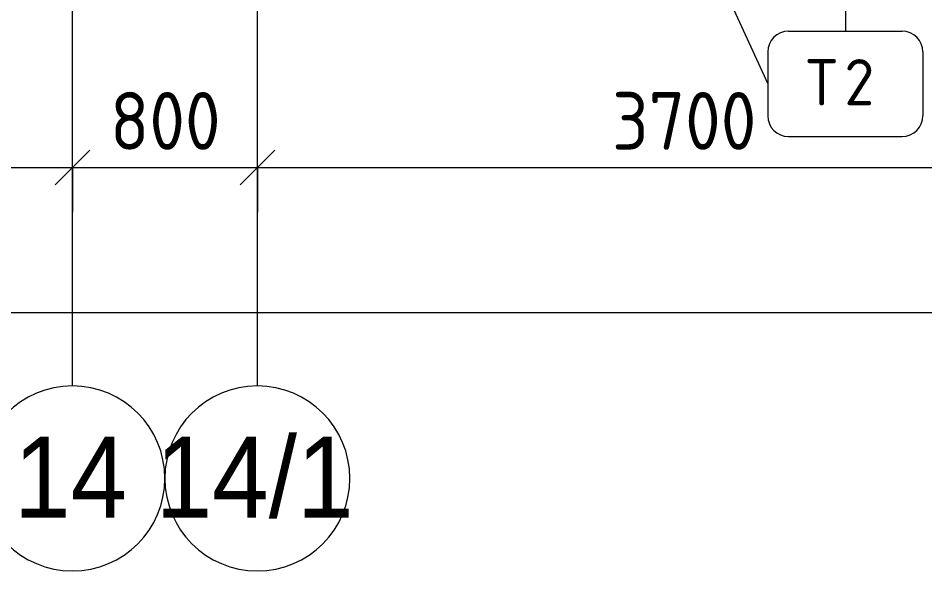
# Model space of a CAD drawing. Header units: millimetres. Extents: x -8624 to 200327, y -8553 to 29000.
# Drawn here: x 143775 to 147697, y -2706 to -315 of the extents above; entities that cross this region are included whole.
import ezdxf

# ---------------------------------------------------------------- set-up
doc = ezdxf.new("R2010")
doc.units = ezdxf.units.MM
for name, color, linetype, lineweight in [('A-ANNO-DIMS', 7, 'Continuous', 9), ('A-ANNO-DIMS-100', 7, 'Continuous', 9), ('Марки для знаков', 7, 'Continuous', 9), ('Оси', 7, 'Continuous', 9), ('Оси-1', 7, 'Continuous', 20)]:
    doc.layers.add(name, color=color, linetype=linetype, lineweight=lineweight)
doc.styles.add('Arial_1', font='arial.ttf', dxfattribs={"width": 0.9, "height": 350})
doc.styles.add('GOST Common_1', font='GOST_Common.ttf', dxfattribs={"height": 200})
doc.styles.add('ISOCPEUR', font='isocpeur.ttf', dxfattribs={"width": 0.9, "height": 250})
doc.dimstyles.new('ISO-2_5_0_9К_БОЛЬШОЙ', dxfattribs={"dimscale": 304.8, "dimtxt": 248.995294, "dimasz": 0.492126, "dimexe": 0.393701, "dimexo": 0.984252, "dimgap": 0, "dimtad": 1, "dimdec": 0, "dimrnd": 10, "dimzin": 0, "dimdsep": 46, "dimtxsty": 'ISOCPEUR', "dimblk1": 'OBLIQUE', "dimblk2": 'OBLIQUE', "dimsah": 1, "dimcen": 0.09, "dimdle": 0.393701, "dimazin": 0, "dimtfac": 1, "dimtdec": 4, "dimtix": 1, "dimtmove": 0, "dimatfit": 3, "dimfxl": 1, "dimtvp": 1, "dimtolj": 1, "dimtzin": 0, "dimarcsym": 2})

# ---------------------------------------------------------------- blocks, each defined once
blk = doc.blocks.new('Ось сетки - D8-29747960-План зашивки приборов отопления в осях 3 этажа 12-23')
at = {"layer": 'Оси-1'}
for start, end in [(360, 180), (180, 360)]:
    blk.add_arc((0, 0), 4, start, end, dxfattribs=at)
blk = doc.blocks.new('DIMBLOCK14-План зашивки приборов отопления в осях 3 этажа 12-23')
at = {"layer": 'A-ANNO-DIMS-100'}
for p, q in [((134659.8, -1781.9), (134659.8, -1468)), ((180909.8, -1781.9), (180909.8, -1468)), ((134539.8, -1588), (181029.8, -1588)), ((134659.8, -1588), (134659.8, -1781.9)), ((180909.8, -1588), (180909.8, -1781.9))]:
    blk.add_line(p, q, dxfattribs=at)
at = {"layer": 'A-ANNO-DIMS-100', "lineweight": 20}
for p, q in [((134659.8, -1588), (134734.8, -1513)), ((180909.8, -1588), (180984.8, -1513)), ((134659.8, -1588), (134584.8, -1663)), ((180909.8, -1588), (180834.8, -1663))]:
    blk.add_line(p, q, dxfattribs=at)
at = {"layer": 'A-ANNO-DIMS-100', "color": 0, "insert": (157377.8, -1261.4), "char_height": 250, "width": 976.828, "attachment_point": 1, "line_spacing_factor": 1.149209, "style": 'ISOCPEUR'}
blk.add_mtext('46250', dxfattribs=at)
blk = doc.blocks.new('_Oblique')
at = {"color": 0, "linetype": 'ByBlock', "lineweight": -2}
blk.add_line((-0.5, -0.5), (0.5, 0.5), dxfattribs=at)
blk = doc.blocks.new('DIMBLOCK17-План зашивки приборов отопления в осях 3 этажа 12-23')
at = {"layer": 'A-ANNO-DIMS-100'}
for p, q in [((139509.8, -1154.7), (139509.8, -840.7)), ((144009.8, -1154.7), (144009.8, -840.7)), ((139509.8, -960.7), (144009.8, -960.7)), ((139509.8, -960.7), (139509.8, -1154.7)), ((144009.8, -960.7), (144009.8, -1154.7))]:
    blk.add_line(p, q, dxfattribs=at)
at = {"layer": 'A-ANNO-DIMS-100', "lineweight": 20}
for p, q in [((139509.8, -960.7), (139584.8, -885.7)), ((144009.8, -960.7), (144084.8, -885.7)), ((139509.8, -960.7), (139434.8, -1035.7)), ((144009.8, -960.7), (143934.8, -1035.7))]:
    blk.add_line(p, q, dxfattribs=at)
at = {"layer": 'A-ANNO-DIMS-100', "color": 0, "insert": (141431.8, -634.1), "char_height": 250, "width": 787.208, "attachment_point": 1, "line_spacing_factor": 1.149209, "style": 'ISOCPEUR'}
blk.add_mtext('4500', dxfattribs=at)
blk = doc.blocks.new('DIMBLOCK18-План зашивки приборов отопления в осях 3 этажа 12-23')
at = {"layer": 'A-ANNO-DIMS-100'}
for p, q in [((144009.8, -1154.7), (144009.8, -840.7)), ((144809.8, -1154.7), (144809.8, -840.7)), ((144009.8, -960.7), (144809.8, -960.7)), ((144009.8, -960.7), (144009.8, -1154.7)), ((144809.8, -960.7), (144809.8, -1154.7))]:
    blk.add_line(p, q, dxfattribs=at)
at = {"layer": 'A-ANNO-DIMS-100', "lineweight": 20}
for p, q in [((144009.8, -960.7), (144084.8, -885.7)), ((144809.8, -960.7), (144884.8, -885.7)), ((144009.8, -960.7), (143934.8, -1035.7)), ((144809.8, -960.7), (144734.8, -1035.7))]:
    blk.add_line(p, q, dxfattribs=at)
at = {"layer": 'A-ANNO-DIMS-100', "color": 0, "insert": (144172.8, -634.1), "char_height": 250, "width": 568.858, "attachment_point": 1, "line_spacing_factor": 1.149209, "style": 'ISOCPEUR'}
blk.add_mtext('800', dxfattribs=at)
blk = doc.blocks.new('DIMBLOCK19-План зашивки приборов отопления в осях 3 этажа 12-23')
at = {"layer": 'A-ANNO-DIMS-100'}
for p, q in [((144809.8, -1154.7), (144809.8, -840.7)), ((148509.8, -1154.7), (148509.8, -840.7)), ((144809.8, -960.7), (148509.8, -960.7)), ((144809.8, -960.7), (144809.8, -1154.7)), ((148509.8, -960.7), (148509.8, -1154.7))]:
    blk.add_line(p, q, dxfattribs=at)
at = {"layer": 'A-ANNO-DIMS-100', "lineweight": 20}
for p, q in [((144809.8, -960.7), (144884.8, -885.7)), ((148509.8, -960.7), (148584.8, -885.7)), ((144809.8, -960.7), (144734.8, -1035.7)), ((148509.8, -960.7), (148434.8, -1035.7))]:
    blk.add_line(p, q, dxfattribs=at)
at = {"layer": 'A-ANNO-DIMS-100', "color": 0, "insert": (146343.8, -634.1), "char_height": 250, "width": 758.478, "attachment_point": 1, "line_spacing_factor": 1.149209, "style": 'ISOCPEUR'}
blk.add_mtext('3700', dxfattribs=at)
blk = doc.blocks.new('Марка_Знаки - В прямоуг_Наименование краткое-30718135-План зашивки приборов отопления в осях 3 этажа 12-23')
at = {"layer": 'Марки для знаков'}
for p, q in [((-2.455, 2.278), (2.455, 2.278)), ((-3.355, 1.378), (-3.355, -1.384)), ((3.355, 1.378), (3.355, -1.378)), ((-2.461, -2.278), (2.455, -2.278))]:
    blk.add_line(p, q, dxfattribs=at)
for centre, radius, start, end in [((-2.455, 1.378), 0.9, 90, 180), ((2.455, 1.378), 0.9, 0, 90), ((-2.461, -1.384), 0.893, 180, 270), ((2.455, -1.378), 0.9, 270, 0)]:
    blk.add_arc(centre, radius, start, end, dxfattribs=at)

msp = doc.modelspace()

# ---------------------------------------------------------------- linework, layer by layer
at = {"layer": 'Марки для знаков'}
for p, q in [((146602.4, 311), (147017.2, -598.8)), ((147352.7, 295.3), (147352.7, -371))]:
    msp.add_line(p, q, dxfattribs=at)
at = {"layer": 'Оси'}
for p, q in [((144009.8, -1906.3), (144009.8, 593.7)), ((144809.8, -1906.3), (144809.8, 593.7))]:
    msp.add_line(p, q, dxfattribs=at)

# ---------------------------------------------------------------- block references
at = {"layer": 'Марки для знаков', "xscale": 99.99999999999993, "yscale": 99.99999999999993, "zscale": 99.99999999999993}
msp.add_blockref('Марка_Знаки - В прямоуг_Наименование краткое-30718135-План зашивки приборов отопления в осях 3 этажа 12-23', (147352.7, -598.8), dxfattribs=at)
at = {"layer": 'Оси-1', "xscale": 99.99999999999993, "yscale": 99.99999999999993, "zscale": 99.99999999999993}
for p in [(144009.8, -2306.3), (144809.8, -2306.3)]:
    msp.add_blockref('Ось сетки - D8-29747960-План зашивки приборов отопления в осях 3 этажа 12-23', p, dxfattribs=at)

# ---------------------------------------------------------------- texts
at = {"layer": 'Марки для знаков', "char_height": 200, "attachment_point": 1, "style": 'GOST Common_1'}
for s, insert, width in [('\\fGOST Common|b0|i0|c204|p34|;Т', (147182.7, -491.7), 200.422), ('\\fGOST Common|b0|i0|c204|p34|;2', (147348.1, -491.7), 176.371)]:
    msp.add_mtext(s, dxfattribs=dict(at, insert=insert, width=width))
at = {"layer": 'Оси', "char_height": 350, "attachment_point": 1, "style": 'Arial_1'}
for s, insert, width in [('14/1', (144369.6, -2125.6), 1060.633), ('14', (143757.2, -2125.6), 606.076)]:
    msp.add_mtext(s, dxfattribs=dict(at, insert=insert, width=width))

# ---------------------------------------------------------------- dimensions: what is measured, and where the dimension line sits
at = {"layer": 'A-ANNO-DIMS'}
for base, p1, p2, override, picture, middle in [((144009.8, -960.7), (139509.8, -854.7), (144009.8, -854.7), {"dimpost": '<>', "dimfxl": 4500}, 'DIMBLOCK17-План зашивки приборов отопления в осях 3 этажа 12-23', (141759.8, -835.7)), ((144809.8, -960.7), (144009.8, -854.7), (144809.8, -854.7), {"dimpost": '<>', "dimfxl": 800}, 'DIMBLOCK18-План зашивки приборов отопления в осях 3 этажа 12-23', (144409.8, -835.7)), ((148509.8, -960.7), (144809.8, -854.7), (148509.8, -854.7), {"dimpost": '<>', "dimfxl": 3700}, 'DIMBLOCK19-План зашивки приборов отопления в осях 3 этажа 12-23', (146659.8, -835.7)), ((180909.8, -1588), (134659.8, -1481.9), (180909.8, -1481.9), {"dimpost": '<>', "dimfxl": 46250}, 'DIMBLOCK14-План зашивки приборов отопления в осях 3 этажа 12-23', (157784.8, -1463))]:
    dim = msp.add_linear_dim(base=base, p1=p1, p2=p2, dimstyle='ISO-2_5_0_9К_БОЛЬШОЙ', override=override, dxfattribs=at)
    dim.commit()
    dim.dimension.update_dxf_attribs({"geometry": picture, "text_midpoint": middle})

doc.saveas('drawing.dxf')
